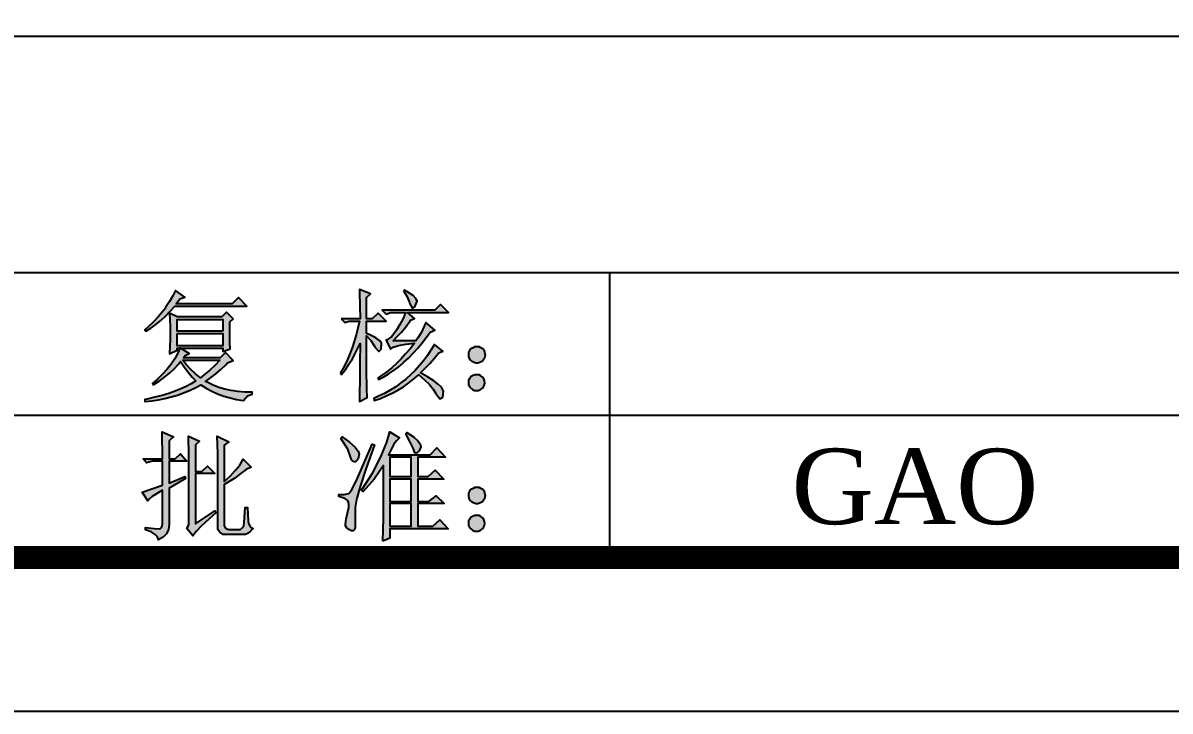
# Model space of a CAD drawing. Header units: inches. Extents: x 782 to 1065, y -130 to 27.
# Drawn here: x 892.51 to 905.37, y -129.82 to -122.11 of the extents above; entities that cross this region are included whole.
import ezdxf

# ---------------------------------------------------------------- set-up
doc = ezdxf.new("R2010")
doc.units = ezdxf.units.IN
doc.header["$LTSCALE"] = 3
doc.header["$MEASUREMENT"] = 0
doc.layers.add('K', color=92, linetype='Continuous')
doc.styles.get("Standard").update_dxf_attribs({"font": 'romant.shx'})

msp = doc.modelspace()

# ---------------------------------------------------------------- hatches: boundary and pattern name
at = {"layer": 'K'}
h = msp.add_hatch(color=256, dxfattribs=at)
h.paths.add_polyline_path([(894.107, -125.3), (894.104, -125.306), (894.067, -125.354), (894.023, -125.405), (893.971, -125.46), (893.912, -125.517), (893.875, -125.55), (893.886, -125.566), (893.942, -125.531), (893.998, -125.491), (894.053, -125.445), (894.108, -125.394), (894.163, -125.338), (894.21, -125.284), (895.018, -125.284), (894.922, -125.188), (894.853, -125.258), (894.226, -125.258), (894.268, -125.204), (894.322, -125.183), (894.216, -125.109), (894.187, -125.17), (894.151, -125.233)])
h.paths.add_polyline_path([(894.156, -125.585), (894.156, -125.587), (894.156, -125.661), (894.155, -125.735), (894.152, -125.809), (894.152, -125.821), (894.236, -125.779), (894.236, -125.757), (894.268, -125.757), (894.274, -125.757), (894.747, -125.757), (894.747, -125.794), (894.831, -125.763), (894.827, -125.695), (894.826, -125.616), (894.826, -125.609), (894.826, -125.529), (894.826, -125.46), (894.826, -125.46), (894.863, -125.428), (894.789, -125.354), (894.736, -125.406), (894.236, -125.406), (894.152, -125.364), (894.155, -125.438), (894.156, -125.512)])
h.paths.add_polyline_path([(894.747, -125.566), (894.236, -125.566), (894.236, -125.433), (894.747, -125.433)], flags=16)
h.paths.add_polyline_path([(894.236, -125.593), (894.747, -125.593), (894.747, -125.731), (894.236, -125.731)], flags=16)
h.paths.add_polyline_path([(894.124, -125.992), (894.073, -126.048), (894.017, -126.102), (893.96, -126.151), (893.966, -126.167), (894.033, -126.125), (894.095, -126.081), (894.151, -126.035), (894.203, -125.986), (894.25, -125.934), (894.274, -125.906), (894.315, -125.967), (894.359, -126.026), (894.406, -126.082), (894.444, -126.124), (894.394, -126.156), (894.338, -126.185), (894.278, -126.213), (894.214, -126.238), (894.143, -126.263), (894.067, -126.286), (893.987, -126.307), (893.901, -126.326), (893.875, -126.331), (893.875, -126.353), (893.951, -126.345), (894.026, -126.334), (894.098, -126.32), (894.17, -126.303), (894.239, -126.282), (894.308, -126.258), (894.374, -126.231), (894.439, -126.201), (894.502, -126.167), (894.563, -126.205), (894.625, -126.239), (894.69, -126.268), (894.758, -126.294), (894.829, -126.314), (894.901, -126.33), (894.977, -126.341), (894.98, -126.342), (895.023, -126.289), (895.076, -126.273), (895.076, -126.251), (894.994, -126.249), (894.916, -126.243), (894.842, -126.232), (894.771, -126.216), (894.703, -126.196), (894.64, -126.172), (894.579, -126.142), (894.555, -126.129), (894.611, -126.088), (894.668, -126.043), (894.724, -125.994), (894.78, -125.942), (894.799, -125.922), (894.863, -125.896), (894.778, -125.805), (894.72, -125.864), (894.306, -125.864), (894.327, -125.837), (894.369, -125.816), (894.274, -125.757), (894.268, -125.757), (894.241, -125.818), (894.208, -125.878), (894.169, -125.936)])
h.paths.add_polyline_path([(894.442, -126.044), (894.389, -125.995), (894.338, -125.939), (894.3, -125.89), (894.715, -125.89), (894.657, -125.95), (894.601, -126.004), (894.548, -126.049), (894.497, -126.087)], flags=16)
h = msp.add_hatch(color=256, dxfattribs=at)
h.paths.add_polyline_path([(897.692, -125.831), (897.686, -125.803), (897.681, -125.786), (897.664, -125.764), (897.642, -125.753), (897.62, -125.742), (897.597, -125.742), (897.575, -125.742), (897.553, -125.753), (897.53, -125.764), (897.514, -125.781), (897.502, -125.803), (897.502, -125.825), (897.502, -125.848), (897.508, -125.87), (897.519, -125.887), (897.541, -125.903), (897.564, -125.914), (897.586, -125.92), (897.608, -125.92), (897.636, -125.909), (897.659, -125.898), (897.675, -125.875), (897.686, -125.859)])
h.paths.add_polyline_path([(897.686, -126.143), (897.681, -126.121), (897.675, -126.098), (897.659, -126.082), (897.642, -126.065), (897.62, -126.054), (897.597, -126.054), (897.575, -126.054), (897.547, -126.065), (897.525, -126.076), (897.514, -126.098), (897.502, -126.115), (897.502, -126.143), (897.502, -126.165), (897.514, -126.188), (897.53, -126.204), (897.547, -126.221), (897.569, -126.232), (897.592, -126.232), (897.614, -126.232), (897.636, -126.221), (897.659, -126.204), (897.67, -126.188), (897.681, -126.165)])
h.paths.add_polyline_path([(896.073, -125.428), (896.115, -125.47), (896.163, -125.454), (896.28, -125.454), (896.262, -125.533), (896.244, -125.608), (896.221, -125.681), (896.198, -125.752), (896.172, -125.82), (896.144, -125.885), (896.114, -125.948), (896.082, -126.008), (896.067, -126.034), (896.079, -126.05), (896.122, -125.995), (896.162, -125.937), (896.201, -125.875), (896.236, -125.809), (896.27, -125.74), (896.286, -125.704), (896.286, -125.78), (896.285, -125.855), (896.285, -125.93), (896.284, -126.005), (896.284, -126.079), (896.283, -126.152), (896.282, -126.225), (896.281, -126.297), (896.28, -126.353), (896.366, -126.31), (896.363, -126.212), (896.361, -126.134), (896.36, -126.075), (896.36, -126.055), (896.36, -125.619), (896.406, -125.67), (896.448, -125.733), (896.456, -125.747), (896.498, -125.795), (896.524, -125.768), (896.526, -125.699), (896.508, -125.673), (896.462, -125.639), (896.389, -125.604), (896.36, -125.593), (896.36, -125.454), (896.578, -125.454), (896.488, -125.364), (896.424, -125.428), (896.36, -125.428), (896.36, -125.188), (896.402, -125.146), (896.28, -125.098), (896.282, -125.169), (896.284, -125.241), (896.285, -125.315), (896.286, -125.392), (896.286, -125.428)])
h.paths.add_polyline_path([(896.775, -125.114), (896.812, -125.173), (896.839, -125.243), (896.843, -125.258), (896.875, -125.312), (896.901, -125.294), (896.925, -125.229), (896.917, -125.204), (896.883, -125.167), (896.812, -125.12), (896.785, -125.103)])
h.paths.add_polyline_path([(896.626, -125.358), (896.795, -125.358), (896.768, -125.425), (896.734, -125.491), (896.695, -125.555), (896.641, -125.627), (896.592, -125.662), (896.578, -125.667), (896.626, -125.768), (896.659, -125.745), (896.717, -125.726), (896.8, -125.71), (896.897, -125.699), (896.848, -125.762), (896.797, -125.821), (896.747, -125.876), (896.694, -125.928), (896.641, -125.976), (896.585, -126.02), (896.529, -126.06), (896.488, -126.087), (896.492, -126.108), (896.552, -126.076), (896.611, -126.04), (896.669, -126.002), (896.724, -125.96), (896.778, -125.914), (896.832, -125.865), (896.883, -125.812), (896.934, -125.756), (896.983, -125.697), (897.031, -125.634), (897.072, -125.577), (897.125, -125.555), (897.024, -125.47), (896.992, -125.542), (896.976, -125.577), (896.938, -125.636), (896.913, -125.673), (896.657, -125.673), (896.704, -125.627), (896.752, -125.575), (896.8, -125.517), (896.849, -125.45), (896.853, -125.444), (896.897, -125.422), (896.817, -125.358), (897.278, -125.358), (897.188, -125.268), (897.125, -125.332), (896.535, -125.332), (896.578, -125.374)])
h.paths.add_polyline_path([(897.041, -125.839), (896.998, -125.897), (896.953, -125.952), (896.904, -126.005), (896.853, -126.054), (896.8, -126.102), (896.744, -126.146), (896.686, -126.188), (896.624, -126.227), (896.56, -126.263), (896.494, -126.296), (896.44, -126.321), (896.444, -126.342), (896.514, -126.319), (896.58, -126.292), (896.646, -126.261), (896.71, -126.226), (896.772, -126.188), (896.833, -126.146), (896.891, -126.1), (896.944, -126.055), (897.01, -126.11), (897.065, -126.163), (897.107, -126.217), (897.136, -126.263), (897.179, -126.324), (897.215, -126.306), (897.216, -126.305), (897.222, -126.238), (897.2, -126.193), (897.165, -126.162), (897.112, -126.124), (897.041, -126.078), (896.965, -126.034), (897.017, -125.981), (897.067, -125.927), (897.116, -125.871), (897.164, -125.815), (897.168, -125.81), (897.216, -125.789), (897.12, -125.715), (897.081, -125.779)])
h = msp.add_hatch(color=256, dxfattribs=at)
h.paths.add_polyline_path([(894.692, -127.737), (894.692, -126.934), (894.686, -126.744), (894.814, -126.806), (894.764, -126.845), (894.764, -127.252), (894.831, -127.19), (894.887, -127.129), (894.937, -127.068), (894.976, -127.001), (895.065, -127.09), (895.01, -127.118), (894.954, -127.157), (894.881, -127.213), (894.764, -127.285), (894.764, -127.725), (894.764, -127.748), (894.775, -127.77), (894.792, -127.781), (894.814, -127.787), (894.932, -127.787), (894.948, -127.787), (894.965, -127.77), (894.982, -127.748), (894.987, -127.709), (894.998, -127.541), (895.026, -127.541), (895.032, -127.692), (895.037, -127.72), (895.049, -127.748), (895.065, -127.765), (895.088, -127.776), (895.06, -127.809), (895.032, -127.831), (895.004, -127.843), (894.965, -127.843), (894.803, -127.843), (894.753, -127.843), (894.714, -127.82), (894.692, -127.787)])
h.paths.add_polyline_path([(894.346, -127.776), (894.357, -127.759), (894.368, -127.731), (894.368, -127.664), (894.368, -126.956), (894.363, -126.744), (894.485, -126.8), (894.441, -126.839), (894.441, -127.14), (894.513, -127.14), (894.575, -127.079), (894.658, -127.162), (894.441, -127.162), (894.441, -127.725), (894.658, -127.581), (894.669, -127.603), (894.508, -127.748), (894.452, -127.809), (894.413, -127.859)])
h.paths.add_polyline_path([(893.844, -127.369), (894.073, -127.291), (894.073, -127.023), (893.956, -127.023), (893.894, -127.04), (893.855, -126.995), (894.073, -126.995), (894.067, -126.694), (894.196, -126.75), (894.145, -126.794), (894.145, -126.995), (894.212, -126.995), (894.274, -126.939), (894.346, -127.023), (894.145, -127.023), (894.145, -127.268), (894.324, -127.196), (894.329, -127.218), (894.145, -127.324), (894.145, -127.731), (894.14, -127.787), (894.117, -127.837), (894.078, -127.876), (894.023, -127.904), (894.017, -127.87), (893.989, -127.843), (893.945, -127.815), (893.883, -127.792), (893.883, -127.765), (893.978, -127.776), (894.034, -127.781), (894.051, -127.776), (894.062, -127.765), (894.067, -127.748), (894.073, -127.725), (894.073, -127.346), (893.956, -127.419), (893.922, -127.447), (893.906, -127.469)])
h = msp.add_hatch(color=256, dxfattribs=at)
h.paths.add_polyline_path([(897.692, -127.408), (897.686, -127.38), (897.681, -127.363), (897.664, -127.341), (897.642, -127.33), (897.62, -127.318), (897.597, -127.318), (897.575, -127.318), (897.553, -127.33), (897.53, -127.341), (897.514, -127.358), (897.502, -127.38), (897.502, -127.402), (897.502, -127.424), (897.508, -127.447), (897.519, -127.463), (897.541, -127.48), (897.564, -127.491), (897.586, -127.497), (897.608, -127.497), (897.636, -127.486), (897.659, -127.475), (897.675, -127.452), (897.686, -127.436)])
h.paths.add_polyline_path([(897.686, -127.72), (897.681, -127.698), (897.675, -127.675), (897.659, -127.659), (897.642, -127.642), (897.62, -127.631), (897.597, -127.631), (897.575, -127.631), (897.547, -127.642), (897.525, -127.653), (897.514, -127.675), (897.502, -127.692), (897.502, -127.72), (897.502, -127.742), (897.514, -127.765), (897.53, -127.781), (897.547, -127.798), (897.569, -127.809), (897.592, -127.809), (897.614, -127.809), (897.636, -127.798), (897.659, -127.781), (897.67, -127.765), (897.681, -127.742)])
h.paths.add_polyline_path([(896.8, -126.716), (896.811, -126.7), (896.884, -126.75), (896.934, -126.794), (896.962, -126.828), (896.967, -126.861), (896.95, -126.906), (896.928, -126.928), (896.911, -126.934), (896.9, -126.928), (896.884, -126.884), (896.85, -126.811)], flags=17)
h.paths.add_polyline_path([(896.622, -127.497), (896.622, -127.753), (896.861, -127.753), (896.861, -127.497)], flags=17)
h.paths.add_polyline_path([(896.622, -127.224), (896.622, -127.475), (896.861, -127.475), (896.861, -127.224)], flags=17)
h.paths.add_polyline_path([(896.861, -126.978), (896.622, -126.978), (896.622, -127.196), (896.861, -127.196)], flags=17)
h.paths.add_polyline_path([(896.047, -127.397), (896.109, -127.397), (896.159, -127.385), (896.192, -127.346), (896.248, -127.24), (896.421, -126.833), (896.449, -126.839), (896.354, -127.101), (896.287, -127.307), (896.248, -127.452), (896.231, -127.541), (896.231, -127.737), (896.231, -127.77), (896.22, -127.792), (896.209, -127.804), (896.192, -127.804), (896.159, -127.787), (896.136, -127.765), (896.125, -127.748), (896.125, -127.731), (896.131, -127.67), (896.159, -127.541), (896.159, -127.497), (896.148, -127.463), (896.114, -127.441), (896.047, -127.419)])
h.paths.add_polyline_path([(896.086, -126.75), (896.17, -126.811), (896.231, -126.867), (896.265, -126.911), (896.276, -126.945), (896.265, -126.995), (896.254, -127.012), (896.237, -127.029), (896.22, -127.029), (896.203, -127.023), (896.192, -127.006), (896.181, -126.973), (896.148, -126.889), (896.07, -126.767)])
h.paths.add_polyline_path([(896.543, -127.921), (896.549, -127.664), (896.549, -127.073), (896.443, -127.224), (896.32, -127.363), (896.304, -127.346), (896.426, -127.157), (896.521, -126.973), (896.588, -126.811), (896.622, -126.694), (896.727, -126.761), (896.694, -126.794), (896.666, -126.833), (896.605, -126.95), (897.073, -126.95), (897.146, -126.872), (897.246, -126.978), (896.934, -126.978), (896.934, -127.196), (897.051, -127.196), (897.129, -127.123), (897.224, -127.224), (896.934, -127.224), (896.934, -127.475), (897.056, -127.475), (897.14, -127.413), (897.229, -127.497), (896.934, -127.497), (896.934, -127.753), (897.101, -127.753), (897.179, -127.681), (897.274, -127.781), (896.622, -127.781), (896.622, -127.887)])

# ---------------------------------------------------------------- linework, layer by layer
at = {"layer": 'K', "linetype": 'ByBlock'}
msp.add_line((899.088, -128.104), (899.088, -124.907), dxfattribs=at)
at = {"layer": 'K'}
msp.add_lwpolyline([(782.256, -129.824), (920.257, -129.824), (920.257, -32.181), (782.256, -32.181)], close=True, dxfattribs=at)
msp.add_lwpolyline([(782.256, -129.824), (920.257, -129.824), (920.257, -32.181), (782.256, -32.181)], close=True, dxfattribs=at)
at = {"layer": 'K', "const_width": 0.258}
msp.add_lwpolyline([(918.537, -128.104), (918.537, -33.901), (783.975, -33.901), (783.975, -128.104)], close=True, dxfattribs=at)
at = {"layer": 'K', "linetype": 'ByBlock'}
for points in [[(878.536, -122.258), (887.21, -122.258), (918.386, -122.258)], [(878.591, -124.907), (918.386, -124.907)], [(878.591, -126.506), (918.386, -126.506)]]:
    msp.add_lwpolyline(points, dxfattribs=at)
for points in [[(894.107, -125.3), (894.104, -125.306), (894.067, -125.354), (894.023, -125.405), (893.971, -125.46), (893.912, -125.517), (893.875, -125.55), (893.886, -125.566), (893.942, -125.531), (893.998, -125.491), (894.053, -125.445), (894.108, -125.394), (894.163, -125.338), (894.21, -125.284), (895.018, -125.284), (894.922, -125.188), (894.853, -125.258), (894.226, -125.258), (894.268, -125.204), (894.322, -125.183), (894.216, -125.109), (894.187, -125.17), (894.151, -125.233)], [(896.073, -125.428), (896.115, -125.47), (896.163, -125.454), (896.28, -125.454), (896.262, -125.533), (896.244, -125.608), (896.221, -125.681), (896.198, -125.752), (896.172, -125.82), (896.144, -125.885), (896.114, -125.948), (896.082, -126.008), (896.067, -126.034), (896.079, -126.05), (896.122, -125.995), (896.162, -125.937), (896.201, -125.875), (896.236, -125.809), (896.27, -125.74), (896.286, -125.704), (896.286, -125.78), (896.285, -125.855), (896.285, -125.93), (896.284, -126.005), (896.284, -126.079), (896.283, -126.152), (896.282, -126.225), (896.281, -126.297), (896.28, -126.353), (896.366, -126.31), (896.363, -126.212), (896.361, -126.134), (896.36, -126.075), (896.36, -126.055), (896.36, -125.619), (896.406, -125.67), (896.448, -125.733), (896.456, -125.747), (896.498, -125.795), (896.524, -125.768), (896.526, -125.699), (896.508, -125.673), (896.462, -125.639), (896.389, -125.604), (896.36, -125.593), (896.36, -125.454), (896.578, -125.454), (896.488, -125.364), (896.424, -125.428), (896.36, -125.428), (896.36, -125.188), (896.402, -125.146), (896.28, -125.098), (896.282, -125.169), (896.284, -125.241), (896.285, -125.315), (896.286, -125.392), (896.286, -125.428)], [(896.775, -125.114), (896.812, -125.173), (896.839, -125.243), (896.843, -125.258), (896.875, -125.312), (896.901, -125.294), (896.925, -125.229), (896.917, -125.204), (896.883, -125.167), (896.812, -125.12), (896.785, -125.103)], [(894.156, -125.585), (894.156, -125.587), (894.156, -125.661), (894.155, -125.735), (894.152, -125.809), (894.152, -125.821), (894.236, -125.779), (894.236, -125.757), (894.268, -125.757), (894.274, -125.757), (894.747, -125.757), (894.747, -125.794), (894.831, -125.763), (894.827, -125.695), (894.826, -125.616), (894.826, -125.609), (894.826, -125.529), (894.826, -125.46), (894.826, -125.46), (894.863, -125.428), (894.789, -125.354), (894.736, -125.406), (894.236, -125.406), (894.152, -125.364), (894.155, -125.438), (894.156, -125.512)], [(896.626, -125.358), (896.795, -125.358), (896.768, -125.425), (896.734, -125.491), (896.695, -125.555), (896.695, -125.555), (896.641, -125.627), (896.592, -125.662), (896.578, -125.667), (896.626, -125.768), (896.659, -125.745), (896.717, -125.726), (896.8, -125.71), (896.897, -125.699), (896.848, -125.762), (896.797, -125.821), (896.747, -125.876), (896.694, -125.928), (896.641, -125.976), (896.585, -126.02), (896.529, -126.06), (896.488, -126.087), (896.492, -126.108), (896.552, -126.076), (896.611, -126.04), (896.669, -126.002), (896.724, -125.96), (896.778, -125.914), (896.832, -125.865), (896.883, -125.812), (896.934, -125.756), (896.983, -125.697), (897.031, -125.634), (897.072, -125.577), (897.125, -125.555), (897.024, -125.47), (896.992, -125.542), (896.976, -125.577), (896.938, -125.636), (896.913, -125.673), (896.657, -125.673), (896.704, -125.627), (896.752, -125.575), (896.8, -125.517), (896.849, -125.45), (896.853, -125.444), (896.897, -125.422), (896.817, -125.358), (897.278, -125.358), (897.188, -125.268), (897.125, -125.332), (896.535, -125.332), (896.578, -125.374)], [(894.747, -125.566), (894.236, -125.566), (894.236, -125.433), (894.747, -125.433)], [(894.236, -125.593), (894.747, -125.593), (894.747, -125.731), (894.236, -125.731)], [(894.124, -125.992), (894.073, -126.048), (894.017, -126.102), (893.96, -126.151), (893.966, -126.167), (894.033, -126.125), (894.095, -126.081), (894.151, -126.035), (894.203, -125.986), (894.25, -125.934), (894.274, -125.906), (894.315, -125.967), (894.359, -126.026), (894.406, -126.082), (894.444, -126.124), (894.394, -126.156), (894.338, -126.185), (894.278, -126.213), (894.214, -126.238), (894.143, -126.263), (894.067, -126.286), (893.987, -126.307), (893.901, -126.326), (893.875, -126.331), (893.875, -126.353), (893.951, -126.345), (894.026, -126.334), (894.098, -126.32), (894.17, -126.303), (894.239, -126.282), (894.308, -126.258), (894.374, -126.231), (894.439, -126.201), (894.502, -126.167), (894.563, -126.205), (894.625, -126.239), (894.69, -126.268), (894.758, -126.294), (894.829, -126.314), (894.901, -126.33), (894.977, -126.341), (894.98, -126.342), (895.023, -126.289), (895.076, -126.273), (895.076, -126.251), (894.994, -126.249), (894.916, -126.243), (894.842, -126.232), (894.771, -126.216), (894.703, -126.196), (894.64, -126.172), (894.579, -126.142), (894.555, -126.129), (894.611, -126.088), (894.668, -126.043), (894.724, -125.994), (894.78, -125.942), (894.799, -125.922), (894.863, -125.896), (894.778, -125.805), (894.72, -125.864), (894.306, -125.864), (894.327, -125.837), (894.369, -125.816), (894.274, -125.757), (894.268, -125.757), (894.241, -125.818), (894.208, -125.878), (894.169, -125.936)], [(897.041, -125.839), (896.998, -125.897), (896.953, -125.952), (896.904, -126.005), (896.853, -126.054), (896.8, -126.102), (896.744, -126.146), (896.686, -126.188), (896.624, -126.227), (896.56, -126.263), (896.494, -126.296), (896.44, -126.321), (896.444, -126.342), (896.514, -126.319), (896.58, -126.292), (896.646, -126.261), (896.71, -126.226), (896.772, -126.188), (896.833, -126.146), (896.891, -126.1), (896.944, -126.055), (897.01, -126.11), (897.065, -126.163), (897.107, -126.217), (897.136, -126.263), (897.179, -126.324), (897.215, -126.306), (897.216, -126.305), (897.222, -126.238), (897.2, -126.193), (897.165, -126.162), (897.112, -126.124), (897.041, -126.078), (896.965, -126.034), (897.017, -125.981), (897.067, -125.927), (897.116, -125.871), (897.164, -125.815), (897.168, -125.81), (897.216, -125.789), (897.12, -125.715), (897.081, -125.779)], [(897.692, -125.831), (897.692, -125.831), (897.686, -125.803), (897.681, -125.786), (897.664, -125.764), (897.642, -125.753), (897.62, -125.742), (897.597, -125.742), (897.575, -125.742), (897.553, -125.753), (897.53, -125.764), (897.514, -125.781), (897.502, -125.803), (897.502, -125.825), (897.502, -125.848), (897.508, -125.87), (897.519, -125.887), (897.541, -125.903), (897.564, -125.914), (897.586, -125.92), (897.608, -125.92), (897.636, -125.909), (897.659, -125.898), (897.675, -125.875), (897.686, -125.859)], [(894.442, -126.044), (894.389, -125.995), (894.338, -125.939), (894.3, -125.89), (894.715, -125.89), (894.657, -125.95), (894.601, -126.004), (894.548, -126.049), (894.497, -126.087)], [(897.686, -126.143), (897.686, -126.143), (897.681, -126.121), (897.675, -126.098), (897.659, -126.082), (897.642, -126.065), (897.62, -126.054), (897.597, -126.054), (897.575, -126.054), (897.547, -126.065), (897.525, -126.076), (897.514, -126.098), (897.502, -126.115), (897.502, -126.143), (897.502, -126.165), (897.514, -126.188), (897.53, -126.204), (897.547, -126.221), (897.569, -126.232), (897.592, -126.232), (897.614, -126.232), (897.636, -126.221), (897.659, -126.204), (897.67, -126.188), (897.681, -126.165)], [(893.844, -127.369), (893.844, -127.369), (894.073, -127.291), (894.073, -127.023), (893.956, -127.023), (893.894, -127.04), (893.855, -126.995), (894.073, -126.995), (894.067, -126.694), (894.196, -126.75), (894.145, -126.794), (894.145, -126.995), (894.212, -126.995), (894.274, -126.939), (894.346, -127.023), (894.145, -127.023), (894.145, -127.268), (894.324, -127.196), (894.329, -127.218), (894.145, -127.324), (894.145, -127.731), (894.14, -127.787), (894.117, -127.837), (894.078, -127.876), (894.023, -127.904), (894.017, -127.87), (893.989, -127.843), (893.945, -127.815), (893.883, -127.792), (893.883, -127.765), (893.978, -127.776), (894.034, -127.781), (894.051, -127.776), (894.062, -127.765), (894.067, -127.748), (894.073, -127.725), (894.073, -127.346), (893.956, -127.419), (893.922, -127.447), (893.906, -127.469)], [(894.346, -127.776), (894.346, -127.776), (894.357, -127.759), (894.368, -127.731), (894.368, -127.664), (894.368, -126.956), (894.363, -126.744), (894.485, -126.8), (894.441, -126.839), (894.441, -127.14), (894.513, -127.14), (894.575, -127.079), (894.658, -127.162), (894.441, -127.162), (894.441, -127.725), (894.658, -127.581), (894.669, -127.603), (894.508, -127.748), (894.452, -127.809), (894.413, -127.859)], [(894.692, -127.737), (894.692, -127.737), (894.692, -126.934), (894.686, -126.744), (894.814, -126.806), (894.764, -126.845), (894.764, -127.252), (894.831, -127.19), (894.887, -127.129), (894.937, -127.068), (894.976, -127.001), (895.065, -127.09), (895.01, -127.118), (894.954, -127.157), (894.881, -127.213), (894.764, -127.285), (894.764, -127.725), (894.764, -127.748), (894.775, -127.77), (894.792, -127.781), (894.814, -127.787), (894.932, -127.787), (894.948, -127.787), (894.965, -127.77), (894.982, -127.748), (894.987, -127.709), (894.998, -127.541), (895.026, -127.541), (895.032, -127.692), (895.037, -127.72), (895.049, -127.748), (895.065, -127.765), (895.088, -127.776), (895.06, -127.809), (895.032, -127.831), (895.004, -127.843), (894.965, -127.843), (894.803, -127.843), (894.753, -127.843), (894.714, -127.82), (894.692, -127.787)], [(896.086, -126.75), (896.086, -126.75), (896.17, -126.811), (896.231, -126.867), (896.265, -126.911), (896.276, -126.945), (896.265, -126.995), (896.254, -127.012), (896.237, -127.029), (896.22, -127.029), (896.203, -127.023), (896.192, -127.006), (896.181, -126.973), (896.148, -126.889), (896.07, -126.767)], [(896.543, -127.921), (896.543, -127.921), (896.549, -127.664), (896.549, -127.073), (896.443, -127.224), (896.32, -127.363), (896.304, -127.346), (896.426, -127.157), (896.521, -126.973), (896.588, -126.811), (896.622, -126.694), (896.727, -126.761), (896.694, -126.794), (896.666, -126.833), (896.605, -126.95), (897.073, -126.95), (897.146, -126.872), (897.246, -126.978), (896.934, -126.978), (896.934, -127.196), (897.051, -127.196), (897.129, -127.123), (897.224, -127.224), (896.934, -127.224), (896.934, -127.475), (897.056, -127.475), (897.14, -127.413), (897.229, -127.497), (896.934, -127.497), (896.934, -127.753), (897.101, -127.753), (897.179, -127.681), (897.274, -127.781), (896.622, -127.781), (896.622, -127.887)], [(896.8, -126.716), (896.8, -126.716), (896.811, -126.7), (896.884, -126.75), (896.934, -126.794), (896.962, -126.828), (896.967, -126.861), (896.95, -126.906), (896.928, -126.928), (896.911, -126.934), (896.9, -126.928), (896.884, -126.884), (896.85, -126.811)], [(896.047, -127.397), (896.047, -127.397), (896.109, -127.397), (896.159, -127.385), (896.192, -127.346), (896.248, -127.24), (896.421, -126.833), (896.449, -126.839), (896.354, -127.101), (896.287, -127.307), (896.248, -127.452), (896.231, -127.541), (896.231, -127.737), (896.231, -127.77), (896.22, -127.792), (896.209, -127.804), (896.192, -127.804), (896.159, -127.787), (896.136, -127.765), (896.125, -127.748), (896.125, -127.731), (896.131, -127.67), (896.159, -127.541), (896.159, -127.497), (896.148, -127.463), (896.114, -127.441), (896.047, -127.419)], [(896.861, -126.978), (896.861, -126.978), (896.622, -126.978), (896.622, -127.196), (896.861, -127.196)], [(896.622, -127.224), (896.622, -127.224), (896.622, -127.475), (896.861, -127.475), (896.861, -127.224)], [(897.692, -127.408), (897.692, -127.408), (897.686, -127.38), (897.681, -127.363), (897.664, -127.341), (897.642, -127.33), (897.62, -127.318), (897.597, -127.318), (897.575, -127.318), (897.553, -127.33), (897.53, -127.341), (897.514, -127.358), (897.502, -127.38), (897.502, -127.402), (897.502, -127.424), (897.508, -127.447), (897.519, -127.463), (897.541, -127.48), (897.564, -127.491), (897.586, -127.497), (897.608, -127.497), (897.636, -127.486), (897.659, -127.475), (897.675, -127.452), (897.686, -127.436)], [(896.622, -127.497), (896.622, -127.497), (896.622, -127.753), (896.861, -127.753), (896.861, -127.497)], [(897.686, -127.72), (897.686, -127.72), (897.681, -127.698), (897.675, -127.675), (897.659, -127.659), (897.642, -127.642), (897.62, -127.631), (897.597, -127.631), (897.575, -127.631), (897.547, -127.642), (897.525, -127.653), (897.514, -127.675), (897.502, -127.692), (897.502, -127.72), (897.502, -127.742), (897.514, -127.765), (897.53, -127.781), (897.547, -127.798), (897.569, -127.809), (897.592, -127.809), (897.614, -127.809), (897.636, -127.798), (897.659, -127.781), (897.67, -127.765), (897.681, -127.742)]]:
    msp.add_lwpolyline(points, close=True, dxfattribs=at)

# ---------------------------------------------------------------- texts
at = {"layer": 'K', "linetype": 'ByBlock', "insert": (901.123, -126.882), "char_height": 0.84566, "width": 11.00971, "attachment_point": 1}
msp.add_mtext('{\\fRomantic|b0|i0|c2|p2;GAO}', dxfattribs=at)

doc.saveas('drawing.dxf')
